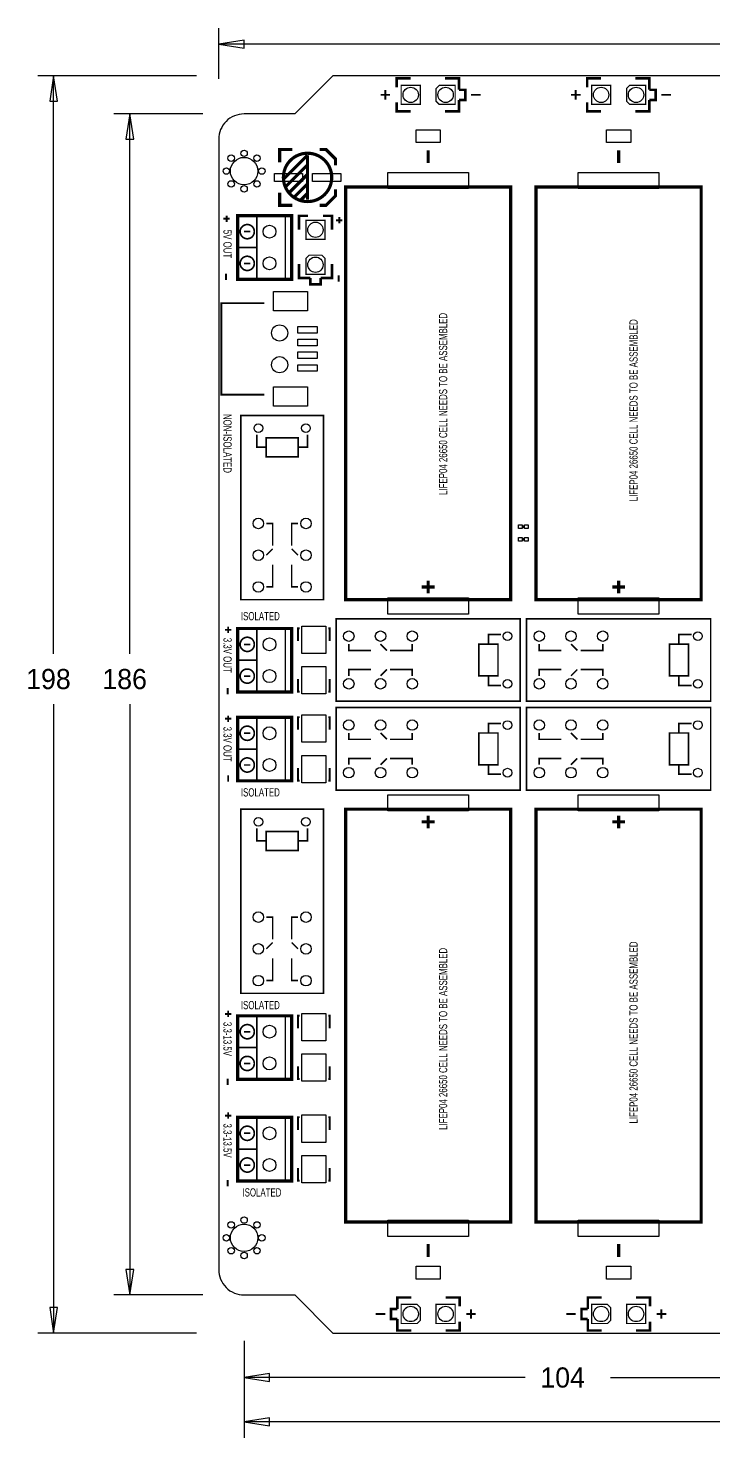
# Model space of a CAD drawing. Extents: x -30 to 265, y -16 to 206.
# Drawn here: x -30 to 78, y -16.5 to 205.5 of the extents above; entities that cross this region are included whole.
import ezdxf

# ---------------------------------------------------------------- set-up
doc = ezdxf.new("R2010")
doc.units = 0
for name, color, linetype in [('BOARD_GEOMETRY_DIMENSION', 1, 'CONTINUOUS'), ('BOARD_GEOMETRY_OUTLINE', 2, 'CONTINUOUS'), ('PACKAGE_GEOMETRY_SILKSCREEN_TO', 3, 'CONTINUOUS'), ('PIN_TOP', 4, 'CONTINUOUS')]:
    doc.layers.add(name, color=color, linetype=linetype)

msp = doc.modelspace()

# ---------------------------------------------------------------- linework, layer by layer
at = {"layer": 'BOARD_GEOMETRY_DIMENSION'}
for points in [[(0, 197.5), (0, 205.5)], [(106.2881, 203), (0, 203)], [(-3.5, 198), (-28.5, 198)], [(-26, 106.9687), (-26, 198)], [(-2.5, 192), (-16.5, 192)], [(-14, 106.9687), (-14, 192)], [(-26, 99.0313), (-26, 0)], [(-14, 99.0313), (-14, 6)], [(-2.5, 6), (-16.5, 6)], [(-3.5, 0), (-28.5, 0)], [(4, -1.25), (4, -9.5)], [(4, -1.25), (4, -16.5)], [(48.2881, -7), (4, -7)], [(61.7119, -7), (108, -7)], [(101.2881, -14), (4, -14)]]:
    msp.add_lwpolyline(points, dxfattribs=at)
for points in [[(4, 203.625), (0, 203), (4, 202.375)], [(-25.375, 194), (-26, 198), (-26.625, 194)], [(-13.375, 188), (-14, 192), (-14.625, 188)], [(-14.625, 10), (-14, 6), (-13.375, 10)], [(-26.625, 4), (-26, 0), (-25.375, 4)], [(8, -6.375), (4, -7), (8, -7.625)], [(8, -13.375), (4, -14), (8, -14.625)]]:
    msp.add_lwpolyline(points, close=True, dxfattribs=at)
at = {"layer": 'BOARD_GEOMETRY_OUTLINE'}
msp.add_lwpolyline([(164, 198), (18, 198), (12, 192), (4, 192, 0.414214), (0, 188), (0, 10, 0.414214), (4, 6), (12, 6), (18, 0), (164, 0)], format="xyb", dxfattribs=at)
at = {"layer": 'PACKAGE_GEOMETRY_SILKSCREEN_TO'}
for points, const_width in [([(30.25, 197.6), (28.05, 197.6), (28.05, 196.2)], 0.4), ([(37.85, 195.8), (37.85, 197.6), (35.65, 197.6)], 0.4), ([(60.25, 197.6), (58.05, 197.6), (58.05, 196.2)], 0.4), ([(67.85, 195.8), (67.85, 197.6), (65.65, 197.6)], 0.4), ([(26.25, 194.25), (26.25, 195.75)], 0.3), ([(37.85, 194.2), (38.85, 194.2), (38.85, 195.8), (37.85, 195.8)], 0.4), ([(56.25, 194.25), (56.25, 195.75)], 0.3), ([(67.85, 194.2), (68.85, 194.2), (68.85, 195.8), (67.85, 195.8)], 0.4), ([(25.5, 195), (27, 195)], 0.3), ([(28.05, 193.8), (28.05, 192.4), (30.25, 192.4)], 0.4), ([(35.65, 192.4), (37.85, 192.4), (37.85, 194.2)], 0.4), ([(39.75, 195), (41.25, 195)], 0.3), ([(55.5, 195), (57, 195)], 0.3), ([(58.05, 193.8), (58.05, 192.4), (60.25, 192.4)], 0.4), ([(65.65, 192.4), (67.85, 192.4), (67.85, 194.2)], 0.4), ([(69.75, 195), (71.25, 195)], 0.3), ([(11.6, 186.4), (9.6, 186.4), (9.6, 184.4)], 0.5), ([(15.9, 186.4), (16.9, 186.4), (18.4, 184.9), (18.4, 183.9)], 0.5), ([(33, 184.25), (33, 186.25)], 0.5), ([(63, 184.25), (63, 186.25)], 0.5), ([(14, 185.5), (10.3, 181.8)], 0.5), ([(14, 178.5), (14, 185.5)], 0.5), ([(14, 184), (10.6, 180.6)], 0.5), ([(14, 182.5), (11.2, 179.7)], 0.5), ([(11.6, 177.6), (9.6, 177.6), (9.6, 179.6)], 0.5), ([(14, 181), (12, 179)], 0.5), ([(15.9, 177.6), (16.9, 177.6), (18.4, 179.1), (18.4, 180.1)], 0.5), ([(14, 179.5), (13, 178.5)], 0.5), ([(0.75, 175.5), (1.75, 175.5)], 0.3), ([(1.25, 176), (1.25, 175)], 0.3), ([(10, 165.9599), (6, 165.9599), (6, 175.9601)], 0.2601), ([(10.5001, 165.9599), (10.5001, 175.9601)], 0.2601), ([(14.05, 175.95), (12.65, 175.95), (12.65, 173.75)], 0.4), ([(17.85, 173.75), (17.85, 175.95), (16.45, 175.95)], 0.4), ([(18.5, 175.25), (19.5, 175.25)], 0.3), ([(19, 175.75), (19, 174.75)], 0.3), ([(4, 173.46), (5, 173.46)], 0.2601), ([(3, 170.9601), (6, 170.9601)], 0.2601), ([(1.1643, 166.8311), (1.1643, 165.8311)], 0.3), ([(4, 168.46), (5, 168.46)], 0.2601), ([(12.65, 168.35), (12.65, 166.15), (14.45, 166.15)], 0.4), ([(16.05, 166.15), (17.85, 166.15), (17.85, 168.35)], 0.4), ([(18.9143, 166.5811), (18.9143, 165.5811)], 0.3), ([(14.45, 166.15), (14.45, 165.15), (16.05, 165.15), (16.05, 166.15)], 0.4), ([(7.2, 147.8), (0.4, 147.8), (0.4, 162.2), (7.2, 162.2)], 0.3), ([(7.5, 139.5), (6, 139.5), (6, 141.5)], 0.254), ([(12.5, 139.5), (14, 139.5), (14, 141.5)], 0.254), ([(7.5, 127.5), (8.5, 127.5), (8.5, 124)], 0.254), ([(12.5, 127.5), (11.5, 127.5), (11.5, 124)], 0.254), ([(48, 127.2), (48, 126.8)], 0.2032), ([(48, 125.2), (48, 124.8)], 0.2032), ([(7.5, 122.5), (8.5, 123.5)], 0.254), ([(12.5, 122.5), (11.5, 123.5)], 0.254), ([(7.5, 117.5), (8.5, 117.5), (8.5, 121)], 0.254), ([(12.5, 117.5), (11.5, 117.5), (11.5, 121)], 0.254), ([(32, 117.5), (34, 117.5)], 0.5), ([(33, 116.5), (33, 118.5)], 0.5), ([(62, 117.5), (64, 117.5)], 0.5), ([(63, 116.5), (63, 118.5)], 0.5), ([(1.5, 111.25), (1.5, 110.25)], 0.3), ([(10, 100.9599), (6, 100.9599), (6, 110.9601)], 0.2601), ([(10.5001, 100.9599), (10.5001, 110.9601)], 0.2601), ([(12.5, 109), (12.5, 111), (12.75, 111)], 0.3), ([(17.5, 109), (17.5, 111), (17.25, 111)], 0.3), ([(1, 110.75), (2, 110.75)], 0.3), ([(42.5, 108.5), (42.5, 110), (44.5, 110)], 0.254), ([(72.5, 108.5), (72.5, 110), (74.5, 110)], 0.254), ([(4, 108.46), (5, 108.46)], 0.2601), ([(20.5, 108.5), (20.5, 107.5), (24, 107.5)], 0.254), ([(25.5, 108.5), (26.5, 107.5)], 0.254), ([(30.5, 108.5), (30.5, 107.5), (27, 107.5)], 0.254), ([(50.5, 108.5), (50.5, 107.5), (54, 107.5)], 0.254), ([(55.5, 108.5), (56.5, 107.5)], 0.254), ([(60.5, 108.5), (60.5, 107.5), (57, 107.5)], 0.254), ([(3, 105.9601), (6, 105.9601)], 0.2601), ([(20.5, 103.5), (20.5, 104.5), (24, 104.5)], 0.254), ([(25.5, 103.5), (26.5, 104.5)], 0.254), ([(30.5, 103.5), (30.5, 104.5), (27, 104.5)], 0.254), ([(50.5, 103.5), (50.5, 104.5), (54, 104.5)], 0.254), ([(55.5, 103.5), (56.5, 104.5)], 0.254), ([(60.5, 103.5), (60.5, 104.5), (57, 104.5)], 0.254), ([(4, 103.46), (5, 103.46)], 0.2601), ([(12.5, 103), (12.5, 101), (12.75, 101)], 0.3), ([(17.5, 103), (17.5, 101), (17.25, 101)], 0.3), ([(42.5, 103.5), (42.5, 102), (44.5, 102)], 0.254), ([(72.5, 103.5), (72.5, 102), (74.5, 102)], 0.254), ([(1.4018, 101.5956), (1.4018, 100.5956)], 0.3), ([(1, 96.75), (2, 96.75)], 0.3), ([(1.5, 97.25), (1.5, 96.25)], 0.3), ([(10, 86.9599), (6, 86.9599), (6, 96.9601)], 0.2601), ([(10.5001, 86.9599), (10.5001, 96.9601)], 0.2601), ([(12.5, 95), (12.5, 97), (12.75, 97)], 0.3), ([(17.5, 95), (17.5, 97), (17.25, 97)], 0.3), ([(42.5, 94.5), (42.5, 96), (44.5, 96)], 0.254), ([(72.5, 94.5), (72.5, 96), (74.5, 96)], 0.254), ([(4, 94.46), (5, 94.46)], 0.2601), ([(20.5, 94.5), (20.5, 93.5), (24, 93.5)], 0.254), ([(25.5, 94.5), (26.5, 93.5)], 0.254), ([(30.5, 94.5), (30.5, 93.5), (27, 93.5)], 0.254), ([(50.5, 94.5), (50.5, 93.5), (54, 93.5)], 0.254), ([(55.5, 94.5), (56.5, 93.5)], 0.254), ([(60.5, 94.5), (60.5, 93.5), (57, 93.5)], 0.254), ([(3, 91.9601), (6, 91.9601)], 0.2601), ([(4, 89.46), (5, 89.46)], 0.2601), ([(12.5, 89), (12.5, 87), (12.75, 87)], 0.3), ([(17.5, 89), (17.5, 87), (17.25, 87)], 0.3), ([(20.5, 89.5), (20.5, 90.5), (24, 90.5)], 0.254), ([(25.5, 89.5), (26.5, 90.5)], 0.254), ([(30.5, 89.5), (30.5, 90.5), (27, 90.5)], 0.254), ([(42.5, 89.5), (42.5, 88), (44.5, 88)], 0.254), ([(50.5, 89.5), (50.5, 90.5), (54, 90.5)], 0.254), ([(55.5, 89.5), (56.5, 90.5)], 0.254), ([(60.5, 89.5), (60.5, 90.5), (57, 90.5)], 0.254), ([(72.5, 89.5), (72.5, 88), (74.5, 88)], 0.254), ([(1.4937, 87.8262), (1.4937, 86.8262)], 0.3), ([(34, 80.5), (32, 80.5)], 0.5), ([(33, 81.5), (33, 79.5)], 0.5), ([(64, 80.5), (62, 80.5)], 0.5), ([(63, 81.5), (63, 79.5)], 0.5), ([(7.5, 77.5), (6, 77.5), (6, 79.5)], 0.254), ([(12.5, 77.5), (14, 77.5), (14, 79.5)], 0.254), ([(7.5, 65.5), (8.5, 65.5), (8.5, 62)], 0.254), ([(12.5, 65.5), (11.5, 65.5), (11.5, 62)], 0.254), ([(7.5, 60.5), (8.5, 61.5)], 0.254), ([(12.5, 60.5), (11.5, 61.5)], 0.254), ([(7.5, 55.5), (8.5, 55.5), (8.5, 59)], 0.254), ([(12.5, 55.5), (11.5, 55.5), (11.5, 59)], 0.254), ([(1, 50.25), (2, 50.25)], 0.3), ([(1.5, 50.75), (1.5, 49.75)], 0.3), ([(10, 39.9599), (6, 39.9599), (6, 49.9601)], 0.2601), ([(10.5001, 39.9599), (10.5001, 49.9601)], 0.2601), ([(12.5, 48), (12.5, 50), (12.75, 50)], 0.3), ([(17.5, 48), (17.5, 50), (17.25, 50)], 0.3), ([(4, 47.46), (5, 47.46)], 0.2601), ([(3, 44.9601), (6, 44.9601)], 0.2601), ([(4, 42.46), (5, 42.46)], 0.2601), ([(1.4143, 40.0811), (1.4143, 39.0811)], 0.3), ([(12.5, 42), (12.5, 40), (12.75, 40)], 0.3), ([(17.5, 42), (17.5, 40), (17.25, 40)], 0.3), ([(1, 34.25), (2, 34.25)], 0.3), ([(1.5, 34.75), (1.5, 33.75)], 0.3), ([(10, 23.9599), (6, 23.9599), (6, 33.9601)], 0.2601), ([(10.5001, 23.9599), (10.5001, 33.9601)], 0.2601), ([(12.5, 32), (12.5, 34), (12.75, 34)], 0.3), ([(17.5, 32), (17.5, 34), (17.25, 34)], 0.3), ([(4, 31.46), (5, 31.46)], 0.2601), ([(3, 28.9601), (6, 28.9601)], 0.2601), ([(4, 26.46), (5, 26.46)], 0.2601), ([(12.5, 26), (12.5, 24), (12.75, 24)], 0.3), ([(17.5, 26), (17.5, 24), (17.25, 24)], 0.3), ([(1.4143, 24.0811), (1.4143, 23.0811)], 0.3), ([(33, 14), (33, 12)], 0.5), ([(63, 14), (63, 12)], 0.5), ([(30.35, 5.6), (28.15, 5.6), (28.15, 3.8)], 0.4), ([(37.95, 4.2), (37.95, 5.6), (35.75, 5.6)], 0.4), ([(60.35, 5.6), (58.15, 5.6), (58.15, 3.8)], 0.4), ([(67.95, 4.2), (67.95, 5.6), (65.75, 5.6)], 0.4), ([(26.25, 3), (24.75, 3)], 0.3), ([(28.15, 3.8), (27.15, 3.8), (27.15, 2.2), (28.15, 2.2)], 0.4), ([(28.15, 2.2), (28.15, 0.4), (30.35, 0.4)], 0.4), ([(40.5, 3), (39, 3)], 0.3), ([(39.75, 3.75), (39.75, 2.25)], 0.3), ([(56.25, 3), (54.75, 3)], 0.3), ([(58.15, 3.8), (57.15, 3.8), (57.15, 2.2), (58.15, 2.2)], 0.4), ([(58.15, 2.2), (58.15, 0.4), (60.35, 0.4)], 0.4), ([(70.5, 3), (69, 3)], 0.3), ([(69.75, 3.75), (69.75, 2.25)], 0.3), ([(35.75, 0.4), (37.95, 0.4), (37.95, 1.8)], 0.4), ([(65.75, 0.4), (67.95, 0.4), (67.95, 1.8)], 0.4)]:
    msp.add_lwpolyline(points, dxfattribs=dict(at, const_width=const_width))
for points, const_width in [([(31.75, 195), (31.75, 196.5), (28.75, 196.5), (28.75, 193.5), (31.75, 193.5)], 0.2), ([(37.25, 195), (37.25, 196.5), (34.75, 196.5), (34.25, 196), (34.25, 194), (34.75, 193.5), (37.25, 193.5)], 0.2), ([(61.75, 195), (61.75, 196.5), (58.75, 196.5), (58.75, 193.5), (61.75, 193.5)], 0.2), ([(67.25, 195), (67.25, 196.5), (64.75, 196.5), (64.25, 196), (64.25, 194), (64.75, 193.5), (67.25, 193.5)], 0.2), ([(20, 115.5), (46, 115.5), (46, 180.5), (20, 180.5)], 0.5), ([(50, 115.5), (76, 115.5), (76, 180.5), (50, 180.5)], 0.5), ([(8, 165.9599), (11.5001, 165.9599), (11.5001, 175.9601), (3, 175.9601), (3, 165.9599)], 0.508), ([(15.25, 172.25), (16.75, 172.25), (16.75, 175.25), (13.75, 175.25), (13.75, 172.25)], 0.2), ([(15.25, 166.75), (16.75, 166.75), (16.75, 169.25), (16.25, 169.75), (14.25, 169.75), (13.75, 169.25), (13.75, 166.75)], 0.2), ([(16.5, 144.5), (16.5, 115.5), (3.5, 115.5), (3.5, 144.5)], 0.254), ([(12.5, 141), (7.5, 141), (7.5, 138), (12.5, 138)], 0.254), ([(8, 100.9599), (11.5001, 100.9599), (11.5001, 110.9601), (3, 110.9601), (3, 100.9599)], 0.508), ([(47.5, 99.5), (18.5, 99.5), (18.5, 112.5), (47.5, 112.5)], 0.254), ([(77.5, 99.5), (48.5, 99.5), (48.5, 112.5), (77.5, 112.5)], 0.254), ([(44, 103.5), (44, 108.5), (41, 108.5), (41, 103.5)], 0.254), ([(74, 103.5), (74, 108.5), (71, 108.5), (71, 103.5)], 0.254), ([(47.5, 85.5), (18.5, 85.5), (18.5, 98.5), (47.5, 98.5)], 0.254), ([(77.5, 85.5), (48.5, 85.5), (48.5, 98.5), (77.5, 98.5)], 0.254), ([(8, 86.9599), (11.5001, 86.9599), (11.5001, 96.9601), (3, 96.9601), (3, 86.9599)], 0.508), ([(44, 89.5), (44, 94.5), (41, 94.5), (41, 89.5)], 0.254), ([(74, 89.5), (74, 94.5), (71, 94.5), (71, 89.5)], 0.254), ([(16.5, 82.5), (16.5, 53.5), (3.5, 53.5), (3.5, 82.5)], 0.254), ([(46, 82.5), (20, 82.5), (20, 17.5), (46, 17.5)], 0.5), ([(76, 82.5), (50, 82.5), (50, 17.5), (76, 17.5)], 0.5), ([(12.5, 79), (7.5, 79), (7.5, 76), (12.5, 76)], 0.254), ([(8, 39.9599), (11.5001, 39.9599), (11.5001, 49.9601), (3, 49.9601), (3, 39.9599)], 0.508), ([(8, 23.9599), (11.5001, 23.9599), (11.5001, 33.9601), (3, 33.9601), (3, 23.9599)], 0.508), ([(28.75, 3), (28.75, 1.5), (31.25, 1.5), (31.75, 2), (31.75, 4), (31.25, 4.5), (28.75, 4.5)], 0.2), ([(34.25, 3), (34.25, 1.5), (37.25, 1.5), (37.25, 4.5), (34.25, 4.5)], 0.2), ([(58.75, 3), (58.75, 1.5), (61.25, 1.5), (61.75, 2), (61.75, 4), (61.25, 4.5), (58.75, 4.5)], 0.2), ([(64.25, 3), (64.25, 1.5), (67.25, 1.5), (67.25, 4.5), (64.25, 4.5)], 0.2)]:
    msp.add_lwpolyline(points, close=True, dxfattribs=dict(at, const_width=const_width))
for points, const_width in [([(17.8079, 182, 1), (10.1921, 182, 1)], 0.5), ([(4, 172.46, 1), (4.9998, 174.46, 1)], 0.2601), ([(4, 167.46, 1), (4.9998, 169.46, 1)], 0.2601), ([(4, 107.46, 1), (4.9998, 109.46, 1)], 0.2601), ([(4, 102.46, 1), (4.9998, 104.46, 1)], 0.2601), ([(4, 93.46, 1), (4.9998, 95.46, 1)], 0.2601), ([(4, 88.46, 1), (4.9998, 90.46, 1)], 0.2601), ([(4, 46.46, 1), (4.9998, 48.46, 1)], 0.2601), ([(4, 41.46, 1), (4.9998, 43.46, 1)], 0.2601), ([(4, 30.46, 1), (4.9998, 32.46, 1)], 0.2601), ([(4, 25.46, 1), (4.9998, 27.46, 1)], 0.2601)]:
    msp.add_lwpolyline(points, format="xyb", close=True, dxfattribs=dict(at, const_width=const_width))
at = {"layer": 'PIN_TOP'}
for points in [[(34.905, 187.484), (31.095, 187.484), (31.095, 189.516), (34.905, 189.516)], [(64.905, 187.484), (61.095, 187.484), (61.095, 189.516), (64.905, 189.516)], [(13.2225, 182.635), (13.2225, 181.365), (8.7775, 181.365), (8.7775, 182.635)], [(19.2225, 182.635), (19.2225, 181.365), (14.7775, 181.365), (14.7775, 182.635)], [(39.35, 180.23), (26.65, 180.23), (26.65, 182.77), (39.35, 182.77)], [(69.35, 180.23), (56.65, 180.23), (56.65, 182.77), (69.35, 182.77)], [(8.633, 160.976), (8.633, 164.024), (13.967, 164.024), (13.967, 160.976)], [(12.476, 157.492), (12.476, 158.508), (15.524, 158.508), (15.524, 157.492)], [(12.476, 155.492), (12.476, 156.508), (15.524, 156.508), (15.524, 155.492)], [(12.476, 153.492), (12.476, 154.508), (15.524, 154.508), (15.524, 153.492)], [(12.476, 151.492), (12.476, 152.508), (15.524, 152.508), (15.524, 151.492)], [(8.633, 145.976), (8.633, 149.024), (13.967, 149.024), (13.967, 145.976)], [(47.2406, 126.6952), (47.2406, 127.3048), (47.7994, 127.3048), (47.7994, 126.6952)], [(48.2006, 126.6952), (48.2006, 127.3048), (48.7594, 127.3048), (48.7594, 126.6952)], [(47.2406, 124.6952), (47.2406, 125.3048), (47.7994, 125.3048), (47.7994, 124.6952)], [(48.2006, 124.6952), (48.2006, 125.3048), (48.7594, 125.3048), (48.7594, 124.6952)], [(39.35, 113.23), (26.65, 113.23), (26.65, 115.77), (39.35, 115.77)], [(69.35, 113.23), (56.65, 113.23), (56.65, 115.77), (69.35, 115.77)], [(13.095, 111.349), (16.905, 111.349), (16.905, 107.031), (13.095, 107.031)], [(13.095, 104.969), (16.905, 104.969), (16.905, 100.651), (13.095, 100.651)], [(13.095, 97.349), (16.905, 97.349), (16.905, 93.031), (13.095, 93.031)], [(13.095, 90.969), (16.905, 90.969), (16.905, 86.651), (13.095, 86.651)], [(26.65, 84.77), (39.35, 84.77), (39.35, 82.23), (26.65, 82.23)], [(56.65, 84.77), (69.35, 84.77), (69.35, 82.23), (56.65, 82.23)], [(13.095, 50.349), (16.905, 50.349), (16.905, 46.031), (13.095, 46.031)], [(13.095, 43.969), (16.905, 43.969), (16.905, 39.651), (13.095, 39.651)], [(13.095, 34.349), (16.905, 34.349), (16.905, 30.031), (13.095, 30.031)], [(13.095, 27.969), (16.905, 27.969), (16.905, 23.651), (13.095, 23.651)], [(26.65, 17.77), (39.35, 17.77), (39.35, 15.23), (26.65, 15.23)], [(56.65, 17.77), (69.35, 17.77), (69.35, 15.23), (56.65, 15.23)], [(31.095, 10.516), (34.905, 10.516), (34.905, 8.484), (31.095, 8.484)], [(61.095, 10.516), (64.905, 10.516), (64.905, 8.484), (61.095, 8.484)]]:
    msp.add_lwpolyline(points, close=True, dxfattribs=at)
for centre, radius in [((30.25, 195), 1.2065), ((35.75, 195), 1.2065), ((60.25, 195), 1.2065), ((65.75, 195), 1.2065), ((1.968, 185.032), 0.508), ((4, 183), 2.159), ((4, 185.794), 0.508), ((6.032, 185.032), 0.508), ((1.206, 183), 0.508), ((6.794, 183), 0.508), ((1.968, 180.968), 0.508), ((4, 180.206), 0.508), ((6.032, 180.968), 0.508), ((8, 173.46), 1.016), ((15.25, 173.75), 1.2065), ((8, 168.46), 1.016), ((15.25, 168.25), 1.2065), ((9.6, 157.5), 1.27), ((9.6, 152.5), 1.27), ((6.25, 142.5), 0.6858), ((13.75, 142.5), 0.6858), ((6.25, 127.5), 0.8255), ((13.75, 127.5), 0.8255), ((6.25, 122.5), 0.8255), ((13.75, 122.5), 0.8255), ((6.25, 117.5), 0.8255), ((13.75, 117.5), 0.8255), ((8, 108.46), 1.016), ((20.5, 109.75), 0.8255), ((25.5, 109.75), 0.8255), ((30.5, 109.75), 0.8255), ((45.5, 109.75), 0.6858), ((50.5, 109.75), 0.8255), ((55.5, 109.75), 0.8255), ((60.5, 109.75), 0.8255), ((75.5, 109.75), 0.6858), ((8, 103.46), 1.016), ((20.5, 102.25), 0.8255), ((25.5, 102.25), 0.8255), ((30.5, 102.25), 0.8255), ((45.5, 102.25), 0.6858), ((50.5, 102.25), 0.8255), ((55.5, 102.25), 0.8255), ((60.5, 102.25), 0.8255), ((75.5, 102.25), 0.6858), ((8, 94.46), 1.016), ((20.5, 95.75), 0.8255), ((25.5, 95.75), 0.8255), ((30.5, 95.75), 0.8255), ((45.5, 95.75), 0.6858), ((50.5, 95.75), 0.8255), ((55.5, 95.75), 0.8255), ((60.5, 95.75), 0.8255), ((75.5, 95.75), 0.6858), ((8, 89.46), 1.016), ((20.5, 88.25), 0.8255), ((25.5, 88.25), 0.8255), ((30.5, 88.25), 0.8255), ((45.5, 88.25), 0.6858), ((50.5, 88.25), 0.8255), ((55.5, 88.25), 0.8255), ((60.5, 88.25), 0.8255), ((75.5, 88.25), 0.6858), ((6.25, 80.5), 0.6858), ((13.75, 80.5), 0.6858), ((6.25, 65.5), 0.8255), ((13.75, 65.5), 0.8255), ((6.25, 60.5), 0.8255), ((13.75, 60.5), 0.8255), ((6.25, 55.5), 0.8255), ((13.75, 55.5), 0.8255), ((8, 47.46), 1.016), ((8, 42.46), 1.016), ((8, 31.46), 1.016), ((8, 26.46), 1.016), ((4, 17.794), 0.508), ((1.968, 17.032), 0.508), ((4, 15), 2.159), ((6.032, 17.032), 0.508), ((1.206, 15), 0.508), ((1.968, 12.968), 0.508), ((6.032, 12.968), 0.508), ((6.794, 15), 0.508), ((4, 12.206), 0.508), ((30.25, 3), 1.2065), ((35.75, 3), 1.2065), ((60.25, 3), 1.2065), ((65.75, 3), 1.2065)]:
    msp.add_circle(centre, radius, dxfattribs=at)

# ---------------------------------------------------------------- texts
at = {"layer": 'BOARD_GEOMETRY_DIMENSION', "width": 0.992}
for s, p in [('198', (-30.3307, 101.4125)), ('186', (-18.3307, 101.4125)), ('104', (50.6693, -8.5875))]:
    msp.add_text(s, height=3.175, dxfattribs=at).set_placement(p)
at = {"layer": 'PACKAGE_GEOMETRY_SILKSCREEN_TO', "width": 0.713077}
for s, rotation, p in [('5V OUT', 270, (0.75, 173.75)), ('LIFEP04 26650 CELL NEEDS TO BE ASSEMBLED', 90, (36, 132)), ('LIFEP04 26650 CELL NEEDS TO BE ASSEMBLED', 90, (66, 131)), ('NON-ISOLATED', 270, (0.75, 144.75)), ('3.3V OUT', 270, (0.75, 109.5)), ('3.3V OUT', 270, (0.75, 95.5)), ('LIFEP04 26650 CELL NEEDS TO BE ASSEMBLED', 90, (36, 32)), ('LIFEP04 26650 CELL NEEDS TO BE ASSEMBLED', 90, (66, 33)), ('3.3-13.5V', 270, (0.75, 49)), ('3.3-13.5V', 270, (0.75, 33))]:
    msp.add_text(s, height=1.3, rotation=rotation, dxfattribs=at).set_placement(p)
for p in [(3.5, 112.25), (3.5, 84.5), (3.5, 51), (3.75, 21.5)]:
    msp.add_text('ISOLATED', height=1.3, dxfattribs=at).set_placement(p)

doc.saveas('drawing.dxf')
